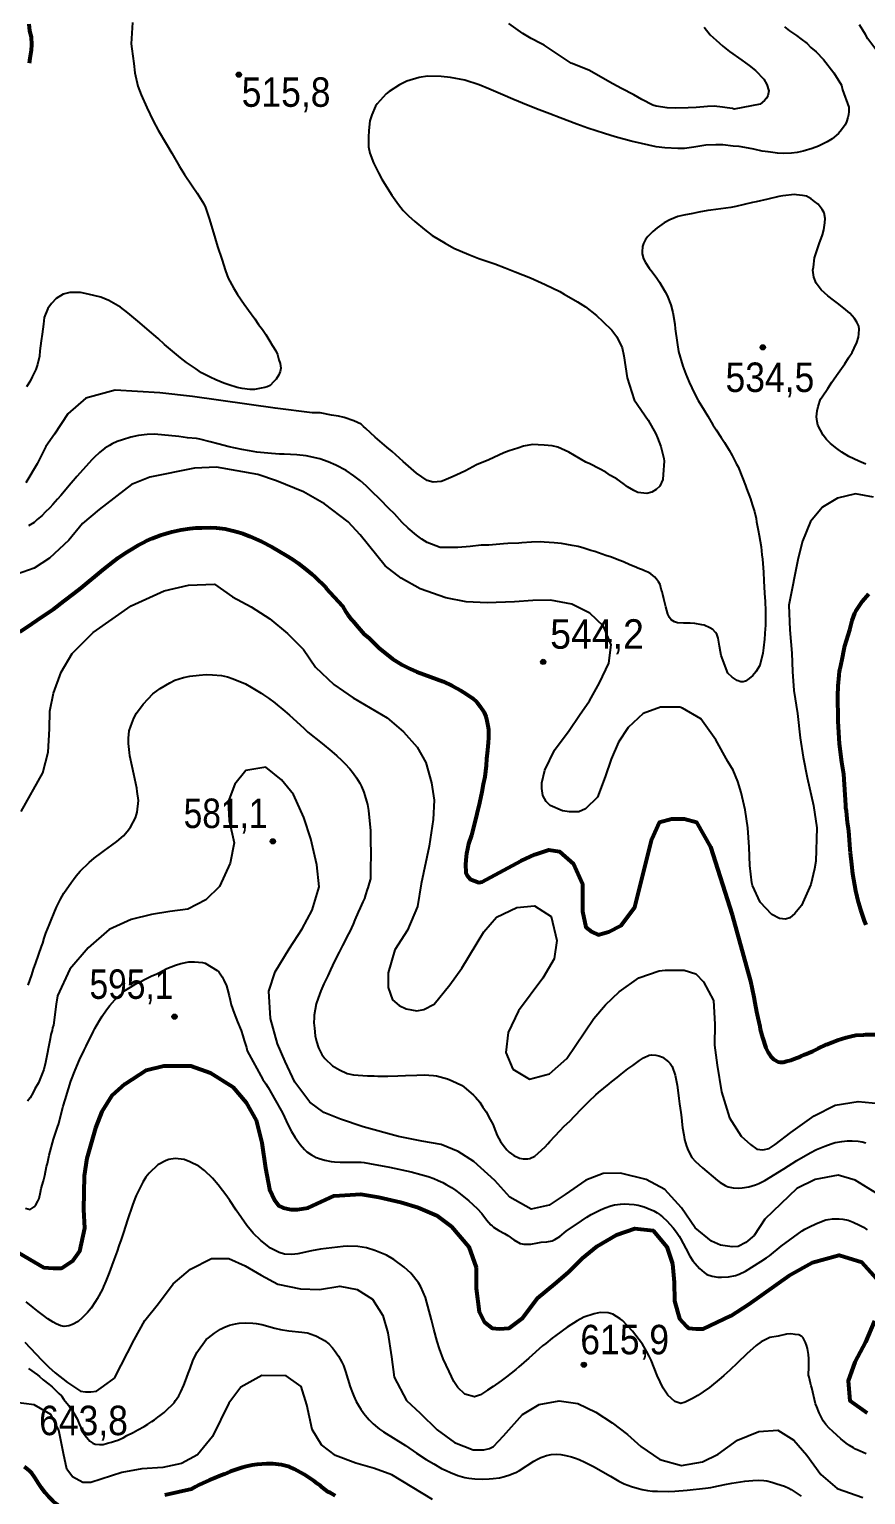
# Model space of a CAD drawing. Header units: metres. Extents: x 547833 to 556102, y 1844799 to 1850994.
# Drawn here: x 551355 to 551837, y 1846179 to 1847024 of the extents above; entities that cross this region are included whole.
import ezdxf

# ---------------------------------------------------------------- set-up
doc = ezdxf.new("R2010")
doc.units = ezdxf.units.M
doc.header["$LTSCALE"] = 6.8
for name, color, linetype, lineweight in [('1', 7, 'Continuous', 25), ('2', 7, 'Continuous', 53), ('5', 7, 'Continuous', 13)]:
    doc.layers.add(name, color=color, linetype=linetype, lineweight=lineweight)

msp = doc.modelspace()

# ---------------------------------------------------------------- hatches: boundary and pattern name
at = {"layer": '5'}
for points in [[(551476.96, 1846998.1, 1), (551473.96, 1846998.1, 1)], [(551779.13, 1846840.82, 1), (551776.13, 1846840.82, 1)], [(551652.47, 1846659.42, 1), (551649.47, 1846659.42, 1)], [(551496.61, 1846555.88, 1), (551493.61, 1846555.88, 1)], [(551439.91, 1846454.77, 1), (551436.91, 1846454.77, 1)], [(551675.97, 1846253.98, 1), (551672.97, 1846253.98, 1)]]:
    msp.add_hatch(color=256, dxfattribs=at).paths.add_polyline_path(points)

# ---------------------------------------------------------------- linework, layer by layer
at = {"layer": '1'}
for points in [[(551414.08, 1847028.09), (551413.46, 1847015.88), (551413.7, 1847012.94), (551414.93, 1847004.57), (551415.45, 1846999.18), (551417.27, 1846991.55), (551419.08, 1846986.5), (551422.39, 1846979.23), (551426.15, 1846971.43), (551428.95, 1846966.11), (551433.69, 1846958.04), (551436.76, 1846952.84), (551441.27, 1846945.13), (551444.17, 1846940.59), (551448.55, 1846934.01), (551451.44, 1846929.65), (551455.37, 1846923.6), (551456.2, 1846921.39), (551458.35, 1846915.04), (551459.7, 1846910.7), (551461.84, 1846903.68), (551463.23, 1846898.96), (551465.58, 1846891.77), (551467.88, 1846884.96), (551469.31, 1846880.72), (551472.43, 1846875.15), (551474.79, 1846871.21), (551478.56, 1846865.8), (551481.06, 1846862.26), (551484.68, 1846857.32), (551486.87, 1846854.03), (551489.12, 1846851.04), (551491.06, 1846848.29), (551493.31, 1846844.44), (551494.64, 1846842.01), (551496.72, 1846838.8), (551497.74, 1846836.62), (551498.56, 1846833.56), (551499.28, 1846831.44), (551499.66, 1846828.9), (551499.23, 1846826.85), (551498.47, 1846825.04), (551496.95, 1846822.48), (551495.4, 1846820.96), (551493.54, 1846818.84), (551491.9, 1846818.08), (551490.41, 1846817.72), (551488.27, 1846817.19), (551484.52, 1846816.58), (551481.86, 1846816.47), (551477.3, 1846817), (551474.45, 1846817.73), (551469.7, 1846819.1), (551466.8, 1846820.21), (551462.18, 1846822.17), (551458.97, 1846823.53)], [(551790.2, 1847025.75), (551793.1, 1847023.45), (551797.05, 1847020.66), (551799.5, 1847018.71), (551803.23, 1847016.1), (551805.33, 1847013.71), (551808.44, 1847011.23), (551812.58, 1847006.85), (551818.5, 1846999.22), (551822.95, 1846992.04), (551823.67, 1846989.41), (551827.15, 1846979.41), (551827.21, 1846977.98), (551827.15, 1846976.83), (551826.99, 1846974.9), (551826.68, 1846973.43), (551825.91, 1846970.95), (551825.05, 1846969.23), (551823, 1846966.22), (551821.22, 1846964.2), (551817.66, 1846961.03), (551814.71, 1846959.26), (551809.64, 1846956.77), (551806.16, 1846955.42), (551800.87, 1846953.96), (551797.52, 1846953.2), (551794.23, 1846952.73), (551789.46, 1846952.57), (551786.09, 1846952.86), (551780.65, 1846953.58), (551777.25, 1846954.06), (551772.36, 1846955.03), (551769.32, 1846955.74), (551764.05, 1846956.67), (551760.48, 1846956.94), (551754.48, 1846957.59), (551750.55, 1846957.63), (551744.85, 1846957.36), (551741.37, 1846956.87), (551737.91, 1846956.19), (551732.54, 1846955.49), (551728.53, 1846955.42), (551721.12, 1846955.82), (551716.09, 1846956.4), (551707.73, 1846958.41), (551701.75, 1846959.74), (551692.58, 1846962.24), (551686.24, 1846964.2), (551676.81, 1846967.24), (551670.34, 1846969.47), (551660.75, 1846973.16), (551654.74, 1846975.54), (551648.65, 1846977.82), (551642.35, 1846980.26), (551633.43, 1846983.93), (551627.69, 1846986.43), (551619.54, 1846990), (551614.04, 1846992.15), (551605.79, 1846994.95), (551597.5, 1846996.4), (551592.07, 1846997.12), (551584.22, 1846997.19), (551579.42, 1846996.55), (551572.39, 1846994.41), (551568.05, 1846992.2)], [(551780.6, 1846985.94), (551779.76, 1846984.6), (551778.67, 1846983.24), (551776.07, 1846981.08), (551761.13, 1846978.23), (551760.14, 1846978.5), (551757.12, 1846979.02), (551754.41, 1846979.29), (551749.56, 1846979.89), (551745.66, 1846979.73), (551739.22, 1846979.19), (551734.56, 1846978.95), (551727.14, 1846978.68), (551722.41, 1846979.01), (551716.2, 1846979.83), (551714.21, 1846980.56), (551707.91, 1846983.86), (551703.31, 1846986.5), (551696.1, 1846990.17), (551691.21, 1846992.87), (551684.07, 1846996.84), (551677.64, 1847000.41), (551673.42, 1847002.23), (551667.12, 1847004.67), (551651.59, 1847015.15), (551649.57, 1847016.07), (551643.99, 1847018.97), (551639.26, 1847021.88), (551631.15, 1847027.65)], [(551743.76, 1847025.52), (551747.36, 1847021.09), (551750.68, 1847018), (551754.55, 1847014.47), (551758.37, 1847011.43), (551765.62, 1847006.55), (551769.81, 1847003.43), (551773.49, 1847000.5), (551778.26, 1846995.59), (551779.98, 1846992.44), (551781.14, 1846988.85), (551780.6, 1846985.94)], [(551848.15, 1847006.37), (551845.88, 1847008.84), (551844.03, 1847010.99), (551841.11, 1847014.87), (551838.19, 1847018.75), (551836.8, 1847021.2), (551835.27, 1847023.75), (551833.3, 1847026.88)], [(551568.05, 1846992.2), (551562.17, 1846988.47), (551560.51, 1846987.04), (551555.24, 1846981.28), (551554.26, 1846979.83), (551552.13, 1846975), (551551.08, 1846971.54), (551550.38, 1846965.91), (551550.25, 1846962.07), (551550.3, 1846956.53), (551551, 1846952.89), (551553.07, 1846947.29), (551556.02, 1846941.5), (551557.96, 1846937.9), (551561.37, 1846932.26), (551563.79, 1846928.62), (551567.45, 1846923.3), (551570.14, 1846919.78), (551573.28, 1846916.6), (551576.98, 1846913.48), (551582.48, 1846908.75), (551586.88, 1846905.42), (551594.38, 1846900.82), (551599.38, 1846898.04), (551608.01, 1846894.43), (551613.91, 1846892.14), (551623.06, 1846888.97), (551628.96, 1846886.68), (551634.76, 1846884.46), (551643.58, 1846880.88), (551652.12, 1846877.16), (551660.53, 1846873.05), (551663.09, 1846871.52), (551670.76, 1846867.13), (551675.4, 1846864.12), (551681.79, 1846859.2), (551685.43, 1846855.79), (551690.6, 1846850.64), (551693.5, 1846846.96), (551696.43, 1846840.5), (551697.53, 1846835.84), (551698.43, 1846829.64), (551699.34, 1846823.24), (551703.43, 1846810.54), (551711.55, 1846798.76), (551715.87, 1846790.96), (551716.94, 1846788.65), (551718.73, 1846783.6), (551720.52, 1846776.72), (551720.7, 1846775.12), (551720.23, 1846767.49), (551719.98, 1846764.62), (551718.17, 1846760.79), (551716.12, 1846758.88), (551713.58, 1846757.32), (551710.8, 1846756.49), (551705.56, 1846757.02), (551703.2, 1846758.17), (551699.51, 1846760.38), (551697.07, 1846762.33), (551693.56, 1846764.76), (551689.87, 1846766.97), (551687.02, 1846768.88), (551683.38, 1846770.69), (551677.78, 1846773.7), (551675.64, 1846774.67), (551665.69, 1846780.42), (551659.51, 1846783.16), (551656.18, 1846783.99), (551651.47, 1846784.47), (551648.01, 1846784.68), (551644.77, 1846784.72), (551639.62, 1846783.73), (551636.29, 1846782.75), (551631.41, 1846781.18), (551628.31, 1846780.02), (551619.66, 1846776.01), (551612.52, 1846772.97), (551606.22, 1846769.63), (551600.85, 1846767), (551597.75, 1846765.84), (551593.71, 1846763.96), (551592.16, 1846763.38), (551587.54, 1846763.06), (551583.99, 1846764.08), (551577.85, 1846768.24), (551570.2, 1846775.06), (551563.89, 1846780.81), (551560.77, 1846783.29), (551554.06, 1846789), (551548.63, 1846794.05), (551547.3, 1846795.12), (551545.92, 1846796.58), (551541.87, 1846798.35), (551536.19, 1846800.33), (551532.85, 1846801.17), (551528.95, 1846801.73), (551522.33, 1846803.01), (551517.67, 1846803.09), (551496.4, 1846805.66), (551448.67, 1846812.56)], [(551786.89, 1846927.78), (551780.61, 1846926.32), (551773.84, 1846924.81), (551771.67, 1846924.32), (551762.12, 1846922.12), (551759.1, 1846921.41), (551747.63, 1846919.86), (551745.91, 1846919.66), (551740.69, 1846918.7), (551737.29, 1846918.07), (551732.07, 1846917.1), (551728.7, 1846916.22), (551723.94, 1846914.45), (551720.79, 1846912.73), (551716.66, 1846909.78), (551714.3, 1846907.65), (551711.4, 1846904.84), (551709.99, 1846903.07), (551708.77, 1846900.7), (551708.23, 1846898.9), (551708.07, 1846895.91), (551708.07, 1846894.8), (551708.9, 1846891.91), (551710.02, 1846889.69), (551712.12, 1846886.45), (551713.84, 1846884.42), (551716.48, 1846880.75), (551718.12, 1846878.33), (551721.34, 1846872.87), (551722.46, 1846870.64), (551724.68, 1846865.32), (551725.67, 1846860.97), (551726.93, 1846854.17), (551727.1, 1846851.58), (551728.26, 1846843.53), (551729.09, 1846838.42), (551731.53, 1846830.02), (551733.31, 1846825.26), (551735.06, 1846820.75), (551738.15, 1846814.28), (551740.36, 1846810.07), (551743.72, 1846804.5), (551745.85, 1846801.03), (551748.88, 1846796.16), (551750.71, 1846793.15), (551753.68, 1846788.77), (551755.49, 1846786), (551758.22, 1846781.6), (551759.94, 1846778.45), (551762.48, 1846773.53), (551763.41, 1846771.9), (551765.98, 1846765.62), (551767.73, 1846761.11), (551768.17, 1846759.43), (551770.47, 1846753.36), (551771.56, 1846750.27), (551772.77, 1846746.19), (551773.73, 1846742.08), (551773.95, 1846740.12), (551774.99, 1846735.28), (551775.46, 1846732.24), (551776.7, 1846725.68), (551777.09, 1846721.14), (551777.37, 1846718.69), (551778.09, 1846711.21)], [(551836.99, 1846773.42), (551832.96, 1846775.08), (551830.07, 1846776.48), (551827.32, 1846777.78), (551823.18, 1846780.41), (551820.35, 1846782.45), (551816.67, 1846785.38), (551814.3, 1846787.71), (551812.52, 1846790.24), (551809.27, 1846795.94), (551808.92, 1846798.01), (551808.61, 1846800.7), (551808.96, 1846804.21), (551809.55, 1846806.63), (551810.93, 1846810.88), (551811.88, 1846812.35), (551815.05, 1846817.17), (551817.49, 1846820.8), (551821.12, 1846825.92), (551824.97, 1846831.32), (551827.06, 1846834.78), (551829.07, 1846837.85), (551830.39, 1846840.36), (551831.88, 1846843.63), (551832.77, 1846846.7), (551832.93, 1846848.58), (551833.12, 1846851.33), (551832.92, 1846853.04), (551831.91, 1846855.41), (551830.57, 1846857.36), (551827.74, 1846860.51), (551825.53, 1846862.49), (551821.44, 1846865.75), (551818.34, 1846868), (551815.2, 1846870.5), (551811.33, 1846874.02), (551808.41, 1846877.91), (551807.05, 1846881.22), (551806.46, 1846885.25), (551806.76, 1846887.02), (551807.51, 1846892.43), (551808.97, 1846897.06), (551810.19, 1846900.54), (551812.08, 1846905.72), (551812.75, 1846908.52), (551813.4, 1846912.68), (551813.61, 1846915.19), (551813, 1846918.34), (551811.91, 1846920.33), (551809.45, 1846923.39), (551807.41, 1846925.02), (551805.5, 1846926.54), (551802.86, 1846927.98), (551800.57, 1846928.46), (551797.06, 1846928.81), (551795.81, 1846928.91), (551789.2, 1846928.16), (551786.89, 1846927.78)], [(551458.97, 1846823.53), (551453.89, 1846826.2), (551450.55, 1846828.69), (551445.29, 1846832.01), (551441.83, 1846834.78), (551438.34, 1846837.73), (551432.64, 1846842.43), (551428.9, 1846845.93), (551422.55, 1846851.33), (551418.31, 1846855.05), (551411.45, 1846860.68), (551407.17, 1846863.93), (551400.42, 1846867.75), (551395.8, 1846869.71), (551388.52, 1846871.56), (551384.22, 1846872.41), (551378.01, 1846872.38), (551374.27, 1846871.57), (551370.08, 1846868.9), (551367.53, 1846866.12), (551365.37, 1846863.2), (551363.29, 1846858), (551362.86, 1846854.22), (551361.99, 1846848.38), (551361.47, 1846844.5), (551360.77, 1846838.88), (551360.46, 1846835.69), (551359.47, 1846830.99), (551358.47, 1846828), (551356.27, 1846823.74), (551355.12, 1846821.22), (551352.99, 1846818.11)], [(551448.67, 1846812.56), (551429.99, 1846814.6), (551404.1, 1846816.08), (551387.34, 1846811.45), (551376.93, 1846802.48), (551369.14, 1846790.65), (551364.16, 1846783.54), (551359.19, 1846773.69), (551352.56, 1846762.75)], [(551678.5, 1846723.73), (551674.39, 1846725), (551671.07, 1846725.86), (551667.64, 1846726.59), (551661.57, 1846727.63), (551657.3, 1846728.14), (551651.56, 1846728.48), (551649.43, 1846728.61), (551644.24, 1846728.52), (551638.72, 1846728.02), (551636.87, 1846727.93), (551630.58, 1846727.59), (551628, 1846727.42), (551619.65, 1846726.72), (551615.19, 1846726.71), (551608.96, 1846725.88), (551601.83, 1846725.33), (551591.55, 1846725.28), (551584.15, 1846728.28), (551580.96, 1846730.15), (551577.85, 1846732.4), (551573.06, 1846736.44), (551569.7, 1846739.78), (551565.18, 1846744.72), (551561.96, 1846747.95), (551557.05, 1846752.97), (551552.03, 1846757.86), (551548.95, 1846760.98), (551545.65, 1846763.83), (551541.73, 1846766.73), (551537.43, 1846769.72), (551531.49, 1846772.89), (551527.05, 1846774.86), (551522.15, 1846776.54), (551514.39, 1846778.26), (551509.01, 1846778.77), (551501.52, 1846779.16), (551498.91, 1846779.23), (551494.29, 1846779.58), (551485.77, 1846780.35), (551481.71, 1846781.13), (551477.17, 1846781.85), (551469.93, 1846783.39), (551463.4, 1846785.25), (551458.93, 1846786.35), (551452.94, 1846787.78), (551451.04, 1846788.19), (551445.9, 1846788.72), (551440.86, 1846789.39), (551426.88, 1846790.83), (551422.56, 1846790.46), (551417.65, 1846789.9), (551413.23, 1846789), (551408.3, 1846787.54), (551405.28, 1846786.43), (551402.41, 1846785.13), (551400.89, 1846784.29), (551398.28, 1846782.59), (551395.1, 1846780.08), (551391.98, 1846777.25), (551390.85, 1846776.14), (551382.13, 1846766.24), (551381.37, 1846765.29), (551379.93, 1846763.76), (551377.62, 1846761.15)], [(551675.35, 1846574.67), (551671.56, 1846572.89), (551666.18, 1846572.89), (551662.19, 1846573.49), (551655.01, 1846576.64), (551652.62, 1846578.82), (551650.83, 1846582.37), (551650.23, 1846586.31), (551650.23, 1846589.67), (551652.02, 1846596.97), (551657.45, 1846608.48), (551666.04, 1846619.85), (551671.92, 1846628.7), (551677.74, 1846636.9), (551683.45, 1846647.29), (551688.79, 1846658.67), (551690.19, 1846669.23), (551685.72, 1846680.02), (551677.97, 1846687.59), (551667.53, 1846692.64), (551655.18, 1846695.01), (551645.06, 1846694.9), (551634.37, 1846694.08), (551618.71, 1846693.47), (551606.57, 1846694.04), (551594.87, 1846696.36), (551580.12, 1846701.57), (551569.05, 1846707.59), (551559.79, 1846714.73), (551545.41, 1846732.71), (551538.47, 1846740.11), (551524.81, 1846750.52), (551512.85, 1846757.47), (551497.19, 1846763.88), (551486.52, 1846767.48), (551462.53, 1846771.65), (551449.99, 1846771.13), (551424.08, 1846765.86), (551413.51, 1846761.67), (551394.87, 1846747.35), (551385.39, 1846739.26), (551377.4, 1846729.52), (551366.36, 1846719.17), (551357.4, 1846713.48), (551344.4, 1846708.89)], [(551377.62, 1846761.15), (551375.88, 1846758.97), (551372.82, 1846755.4), (551370.84, 1846753.19), (551368.21, 1846750.16), (551366.44, 1846748.23), (551363.75, 1846745.69), (551362.1, 1846743.89), (551359.27, 1846741.47), (551357.48, 1846739.77), (551354.11, 1846737.78)], [(551841.51, 1846754.32), (551831.01, 1846756.38), (551820.78, 1846753.79), (551812.01, 1846748.64), (551805.16, 1846740.33), (551800.59, 1846729.03), (551798.08, 1846719.13), (551792.69, 1846692.15), (551793.27, 1846677.92), (551794.41, 1846664.41), (551794.83, 1846653.81), (551795.54, 1846642.97), (551797.56, 1846629.69), (551799.16, 1846615.58), (551800.96, 1846604.35), (551803.18, 1846592.78), (551806.83, 1846576.57), (551808.69, 1846563.66), (551808.13, 1846544.5), (551807.34, 1846539.99), (551805.37, 1846531.06), (551799.98, 1846518.8), (551796.04, 1846514.27), (551793.13, 1846511.81), (551790.64, 1846510.99), (551787.32, 1846511.4), (551782.75, 1846513.66), (551776.14, 1846520.73), (551771.67, 1846530.36), (551771.35, 1846532.01), (551770.22, 1846542.02), (551769.79, 1846552.62), (551769.06, 1846563.71), (551767.49, 1846574.06), (551765.19, 1846584.06), (551763.29, 1846590.47), (551760.49, 1846596.91), (551757.45, 1846601.89), (551750.44, 1846614.48), (551741.92, 1846626.63), (551731.35, 1846632.71), (551729.73, 1846633.3), (551718.69, 1846633.22), (551708.58, 1846629.61), (551700.02, 1846621.49), (551694.33, 1846613.18), (551690.25, 1846603.37), (551686.74, 1846593.09), (551682.34, 1846581.42), (551675.35, 1846574.67)], [(551778.09, 1846711.21), (551778.3, 1846706.16), (551778.61, 1846699), (551778.89, 1846694.32), (551779.15, 1846688.77), (551779.1, 1846684.8), (551779.14, 1846680.1), (551779.06, 1846678.6), (551778.64, 1846672.48), (551778.08, 1846667.58), (551777.57, 1846664.42), (551775.86, 1846657.32), (551773.58, 1846653.67), (551771.92, 1846651.5), (551769.81, 1846649.77), (551767.71, 1846648.21), (551766.22, 1846647.95), (551764.99, 1846647.95), (551762.8, 1846648.64), (551759.9, 1846650.55), (551757.36, 1846652.98), (551753.55, 1846663.06), (551753.3, 1846665.27), (551752.56, 1846668.53), (551752.31, 1846670.73), (551751.93, 1846673.04), (551751.54, 1846674.24), (551751.16, 1846675.44), (551750.31, 1846676.33), (551748.76, 1846678.02), (551747.15, 1846679.07), (551743.88, 1846680.56), (551742.5, 1846680.78), (551738.44, 1846681.56), (551735.69, 1846681.74), (551731.86, 1846681.68), (551728.48, 1846681.92), (551726.69, 1846682.46), (551724.81, 1846683.73), (551723.8, 1846684.98), (551722.84, 1846686.85), (551722.35, 1846689.03), (551721.61, 1846691.18), (551720.59, 1846695.77), (551719.93, 1846698.3), (551719.63, 1846699.88), (551719.08, 1846701.43), (551718.42, 1846703.96), (551717.5, 1846705.59), (551716.32, 1846707.19), (551715.07, 1846708.41), (551714.22, 1846709.31), (551713, 1846710.28), (551711.28, 1846711.2), (551709.46, 1846711.99), (551708.15, 1846712.58), (551706.6, 1846713.15), (551703.36, 1846714.4), (551701.02, 1846715.37), (551697.23, 1846717.05), (551694.51, 1846718.1), (551690.34, 1846719.86), (551687.02, 1846720.73), (551680.68, 1846723.11), (551678.5, 1846723.73)], [(551350, 1846573.14), (551362.41, 1846595.46), (551365.49, 1846607.24), (551366.28, 1846620.84), (551366.58, 1846630.88), (551368.63, 1846641.38), (551372.97, 1846653.56), (551379.42, 1846664.29), (551391.56, 1846676.32), (551413.34, 1846691.65), (551432.48, 1846700.45), (551446.42, 1846703.59), (551461.41, 1846704.25), (551471.86, 1846696.86), (551482.51, 1846691.18), (551493.3, 1846684.22), (551503.61, 1846675.77), (551512.84, 1846666.56), (551519.6, 1846656.28), (551530.34, 1846646.32), (551541.33, 1846638.74), (551560.97, 1846627.06), (551570.46, 1846619.04), (551578.35, 1846610.19), (551583.38, 1846601.28), (551586.66, 1846589.57), (551588.05, 1846579.59), (551587.62, 1846568.5), (551585.2, 1846553.16), (551580.66, 1846531.34), (551578.49, 1846518.36), (551572.65, 1846504.58), (551565.49, 1846493.24), (551561.53, 1846480.12)], [(551354.08, 1846472.94), (551356.17, 1846478.91), (551357.1, 1846482.08), (551358.46, 1846485.8), (551361.65, 1846495.16), (551362.41, 1846497.23), (551363.27, 1846500.1), (551364.24, 1846502.88), (551366.07, 1846507.64), (551367.24, 1846510.44), (551368.95, 1846514.59), (551370.35, 1846517.92), (551372.68, 1846522.63), (551374.59, 1846525.91), (551378.89, 1846532.44), (551380.11, 1846533.96), (551381.67, 1846535.92), (551383.92, 1846538.75), (551389.1, 1846543.69), (551391.98, 1846546.19), (551396.55, 1846549.48), (551398, 1846550.63), (551402.21, 1846553.68), (551405.14, 1846555.79), (551409.01, 1846559.1), (551411.12, 1846561.52), (551413, 1846564.1), (551415.85, 1846569.47), (551416.44, 1846571.32), (551416.78, 1846572.65), (551417.59, 1846579.46), (551416.91, 1846584.63), (551416.6, 1846586.48), (551414.97, 1846594.7), (551413.99, 1846599.04), (551412.69, 1846605.23), (551412.38, 1846607.07), (551411.79, 1846612.35), (551411.93, 1846615.43), (551412.25, 1846619.62), (551413.22, 1846622.4), (551414.88, 1846626.94), (551416.52, 1846629.9), (551420.29, 1846635.07), (551423.11, 1846638.16), (551425.86, 1846640.95), (551430.15, 1846644.11), (551435.61, 1846647.4), (551438.61, 1846648.92), (551443.49, 1846650.37), (551447.15, 1846651.18), (551452.62, 1846651.8), (551456.64, 1846652.16), (551460.22, 1846651.97), (551465.52, 1846651.48), (551468.87, 1846650.77), (551472.17, 1846649.56), (551479.32, 1846646.71), (551482.49, 1846644.9), (551488.34, 1846641.3), (551489.73, 1846640.37), (551492.52, 1846638.51), (551496.19, 1846635.76), (551497.82, 1846634.46), (551499.67, 1846632.99), (551502.09, 1846630.89), (551504.72, 1846628.62), (551513, 1846621.11), (551515.34, 1846618.93), (551523.5, 1846612.41), (551529.16, 1846607.73), (551532.05, 1846605.23), (551534.67, 1846602.77), (551536.58, 1846600.83), (551539.41, 1846597.67), (551541.51, 1846595.05), (551543.32, 1846592.52), (551545.16, 1846589.47), (551546.17, 1846587.47), (551547.49, 1846584.33), (551548.21, 1846582.31), (551549.16, 1846579.12), (551549.67, 1846577.05), (551550.09, 1846574.91), (551550.27, 1846573.69), (551551.43, 1846561.95), (551551.46, 1846553.7)], [(551843.46, 1846352.8), (551830.9, 1846360.52), (551821.05, 1846363.34), (551807.87, 1846360.83), (551797.15, 1846355.68), (551778.71, 1846337.96), (551772.71, 1846328.61), (551767.83, 1846324.53), (551763.33, 1846322.3), (551759.95, 1846321.93), (551753.2, 1846323.04), (551747.95, 1846325.27), (551738.63, 1846332.91), (551730.83, 1846344.6), (551721.13, 1846355.06), (551710.44, 1846360.83), (551695.55, 1846364.48), (551685.54, 1846364.24), (551675.54, 1846360.56), (551663.66, 1846352.23), (551654.33, 1846345.96), (551644.05, 1846343.66), (551631.83, 1846350.65), (551623, 1846360.19), (551611.07, 1846371.29), (551601.91, 1846376.99), (551592.06, 1846380.95), (551581.05, 1846382.88), (551567.52, 1846385.66), (551547.08, 1846391.22), (551534.13, 1846395.6), (551524.54, 1846399.59), (551516.38, 1846405.4), (551507.83, 1846417), (551502.28, 1846428.95), (551497.83, 1846439.11), (551493.64, 1846453.63), (551492.85, 1846469.54), (551496.42, 1846480.62), (551504.45, 1846493.85), (551511.9, 1846505.49), (551517.67, 1846516.18), (551521.74, 1846529.6), (551520.54, 1846542.42), (551516.94, 1846557.38), (551513.01, 1846569.64), (551506.93, 1846582.92), (551500, 1846591.41), (551491.03, 1846598.77), (551479.58, 1846596.71), (551473.1, 1846588.86)], [(551473.1, 1846588.86), (551469.3, 1846578.65), (551469.89, 1846567.92), (551472.87, 1846555.05), (551470.53, 1846543.23), (551464.28, 1846529.94), (551456.52, 1846522.2), (551446.08, 1846516.83), (551435.69, 1846515.52), (551425.1, 1846513.69), (551413.48, 1846510.85), (551400.67, 1846505.08), (551388.54, 1846494.43), (551378.11, 1846482.19), (551370.96, 1846466.75), (551370.21, 1846461.92), (551368.52, 1846449.84), (551368.08, 1846448.37), (551367.86, 1846446.73), (551367.11, 1846444.41), (551366.59, 1846441.93), (551364.08, 1846428.28), (551363.12, 1846424.33), (551359.93, 1846416.68), (551357.9, 1846413.21), (551356.93, 1846411.07), (551355.24, 1846408.05), (551353.65, 1846406.05)], [(551551.46, 1846553.7), (551551.53, 1846551.66), (551551.32, 1846536.94), (551551.45, 1846535.77), (551551.33, 1846534.27), (551550.72, 1846531.73), (551549.84, 1846529.06), (551549.56, 1846528.04), (551548.42, 1846525.04), (551547.86, 1846523), (551546.99, 1846521.02), (551545.41, 1846517.48), (551544.31, 1846514.98), (551542.43, 1846510.61), (551541.33, 1846508.11), (551539.43, 1846503.94), (551537.96, 1846501.2), (551535.95, 1846497.11), (551535.3, 1846495.85), (551533.27, 1846491.96), (551530.7, 1846486.72), (551528.3, 1846481.7), (551526.7, 1846478.35), (551524.56, 1846473.66), (551522.74, 1846469.6), (551521.15, 1846465.36), (551520.13, 1846462.08), (551518.98, 1846455.71), (551518.85, 1846454.22), (551518.79, 1846451.24), (551519.04, 1846448.2), (551519.54, 1846443.71), (551520.2, 1846440.52), (551521.43, 1846436.7), (551523.35, 1846432.86), (551525.09, 1846430.58), (551529.53, 1846426.34), (551533.55, 1846424.02), (551538.03, 1846422.06), (551541.68, 1846421.29), (551549.67, 1846420.61), (551553.53, 1846420.55), (551555.62, 1846420.49), (551561.46, 1846420.46), (551567.17, 1846420.71), (551571.51, 1846420.81), (551578.11, 1846421.06), (551582.26, 1846421.14), (551587.64, 1846420.76), (551589.44, 1846420.57), (551595.76, 1846418.91), (551598.57, 1846417.74), (551603.81, 1846415.17), (551605.2, 1846414.24), (551610.88, 1846409.54), (551612.01, 1846408.28), (551614.4, 1846405.49), (551616.21, 1846402.63), (551618.1, 1846399.87), (551620.48, 1846395.49), (551621.99, 1846392.69), (551623.43, 1846388.7), (551624.5, 1846386.25), (551626.28, 1846382.69), (551627.81, 1846380.59), (551630.1, 1846377.88), (551631.42, 1846376.65), (551634.12, 1846374.68), (551637.36, 1846373.17), (551639.38, 1846372.8), (551642.16, 1846372.72), (551643.31, 1846373.05), (551646.13, 1846374.36), (551648.12, 1846375.97), (551652.04, 1846379.78), (551653.64, 1846381.34), (551654.77, 1846382.76), (551657.78, 1846385.87), (551660.77, 1846389.18), (551662.89, 1846391.39), (551666.47, 1846394.77), (551668.76, 1846397.21), (551673.36, 1846402.08), (551676.22, 1846404.78), (551677.56, 1846406.02), (551681.31, 1846409.61), (551682.93, 1846410.98), (551688.98, 1846416.12), (551690.35, 1846417.16), (551693.62, 1846419.71), (551695.98, 1846421.56), (551699.88, 1846424.67), (551702.64, 1846426.57), (551706.45, 1846429.57), (551708.75, 1846431.12), (551712.05, 1846432.58), (551713.5, 1846432.85), (551716, 1846432.63), (551717.73, 1846432.14), (551719.69, 1846431.47), (551723.26, 1846428.81)], [(551561.53, 1846480.12), (551561.53, 1846471.58), (551564.16, 1846464.53), (551567.91, 1846461.18), (551572.03, 1846459.33), (551578.03, 1846458.21), (551582.16, 1846458.96), (551588.14, 1846461.9), (551597.12, 1846473.18), (551604.09, 1846482.81), (551616.79, 1846503.73), (551624.01, 1846512.22), (551635.71, 1846517.83), (551646.01, 1846518.74), (551655.54, 1846512.54), (551658.94, 1846498.64), (551657.28, 1846488.06), (551650.86, 1846477.07), (551636.65, 1846458.05), (551630.77, 1846445.69), (551629.49, 1846434.11), (551633.56, 1846424.57), (551643.06, 1846418.63), (551654.66, 1846421.76), (551664.7, 1846430.57), (551680.13, 1846453.75), (551686.9, 1846461.66), (551694.76, 1846469.18), (551706.06, 1846477.22), (551717.94, 1846481.23), (551721.31, 1846481.6), (551728.44, 1846481.6), (551732.19, 1846481.6), (551738.95, 1846479.38), (551743.45, 1846474.92), (551749.25, 1846464.06), (551749.88, 1846450.49), (551749.82, 1846438.4), (551751.27, 1846426.74), (551753.79, 1846411.43), (551758.47, 1846396.5), (551765.2, 1846385.8), (551770.46, 1846380.97), (551774.21, 1846378.37), (551777.58, 1846378), (551781.33, 1846378.75), (551784.71, 1846380.97), (551793.87, 1846387.92), (551807.19, 1846397.61), (551819.35, 1846403.8), (551832.63, 1846405.82), (551844.72, 1846404.59)], [(551387.44, 1846437.84), (551391.72, 1846446.34), (551392.52, 1846448.01), (551395.18, 1846452.47), (551396.76, 1846455.12), (551399.23, 1846458.66), (551401.02, 1846461.14), (551403.9, 1846464.53), (551408.39, 1846468.6), (551410.21, 1846470), (551413.07, 1846471.81), (551416.13, 1846473.64), (551417.82, 1846474.42), (551422.57, 1846477.04), (551424.83, 1846478.09), (551428.12, 1846479.55), (551429.25, 1846480.07), (551434.02, 1846482.49), (551436.47, 1846483.56), (551439.03, 1846484.54), (551442.09, 1846485.48), (551446.65, 1846486.3), (551449.91, 1846486.37), (551454.6, 1846486.01), (551456.12, 1846485.69), (551463.03, 1846481.43), (551463.92, 1846480.54), (551465.93, 1846477.7), (551466.84, 1846475.73), (551468.39, 1846472.54), (551469.03, 1846470.43), (551469.93, 1846466.87), (551470.41, 1846464.36), (551471.11, 1846461.67), (551472.86, 1846456.72), (551474.69, 1846451.88), (551476.74, 1846446.87), (551477.79, 1846443.72), (551478.6, 1846440.95), (551479.26, 1846438.65), (551479.85, 1846436.93), (551480.35, 1846435.11), (551489.25, 1846418.54), (551491.03, 1846416), (551492.3, 1846413.92), (551496.63, 1846406.32), (551499.93, 1846400.71), (551500.68, 1846399.24), (551503.89, 1846392.27), (551505.78, 1846388.63), (551508.03, 1846385), (551510.9, 1846381.04), (551513.4, 1846378.15), (551514.09, 1846377.47), (551514.78, 1846376.84), (551517.28, 1846374.99), (551520, 1846373.6), (551520.84, 1846373.27), (551521.71, 1846372.95), (551525.15, 1846371.98), (551528.74, 1846371.3), (551530.65, 1846371.04), (551533.96, 1846370.81), (551545.99, 1846370.77), (551547.79, 1846370.62)], [(551352.54, 1846344.25), (551355.19, 1846343.56), (551357.49, 1846345.1), (551358.44, 1846346.3), (551359.59, 1846348.41), (551360.3, 1846349.97), (551361.18, 1846353.54), (551361.52, 1846355.75), (551362.9, 1846360.16), (551363.55, 1846363.2), (551364.64, 1846368.37), (551365.05, 1846370), (551366.17, 1846374.98), (551368.69, 1846384.17), (551370.89, 1846390.95), (551371.62, 1846393.21), (551372.66, 1846397.18), (551374.16, 1846403.09), (551375.42, 1846406.89), (551377.18, 1846413.13), (551378.65, 1846417.65), (551381, 1846423.95), (551383.59, 1846429.88), (551386.32, 1846435.53), (551387.44, 1846437.84)], [(551723.26, 1846428.81), (551724.17, 1846427.72), (551725.35, 1846426.08), (551727.01, 1846421.02), (551728.15, 1846415.31), (551728.59, 1846412.3), (551729.23, 1846407.52), (551729.59, 1846404.4), (551730.33, 1846399.53), (551730.67, 1846396.6), (551731.15, 1846392.31), (551731.33, 1846390.74), (551732.1, 1846386.58), (551732.5, 1846383.95), (551733.63, 1846380.02), (551734.51, 1846377.55), (551736.65, 1846373.54), (551738.78, 1846371.31), (551742.87, 1846367.51), (551751.56, 1846360.27), (551752.95, 1846359.15), (551755.95, 1846357.35), (551756.78, 1846356.99), (551757.61, 1846356.67), (551760.57, 1846356.01), (551763.74, 1846355.93), (551765.68, 1846356.08), (551769.51, 1846356.71), (551773.4, 1846357.79), (551775.41, 1846358.57), (551778.8, 1846360.31), (551789.81, 1846366.95), (551797.28, 1846371.82), (551804.95, 1846376.25), (551808.56, 1846378.14), (551813.3, 1846380.14), (551817.03, 1846381.44), (551819.44, 1846382.12), (551823.19, 1846382.79), (551826.2, 1846383.06), (551829.08, 1846383.12), (551832.55, 1846382.89), (551834.83, 1846382.53), (551837.1, 1846382.06)], [(551591.11, 1846263.18), (551589.77, 1846267.37), (551587.96, 1846274.6), (551586.61, 1846279.9), (551583.05, 1846292.76), (551580.37, 1846298.9), (551579.11, 1846301.24), (551574.64, 1846306.81), (551570.9, 1846310.22), (551564.94, 1846314.75), (551560.69, 1846317.25), (551553.93, 1846319.95), (551549.06, 1846321.38), (551544.14, 1846322.19), (551538.29, 1846322.39), (551535.7, 1846322.23), (551522.48, 1846320.73), (551517.4, 1846319.66), (551509.54, 1846317.9), (551506.11, 1846317.51), (551501.73, 1846317.88), (551498.66, 1846318.77), (551493.78, 1846321.32), (551488.09, 1846325.63), (551483.75, 1846329.97), (551480.15, 1846334.4), (551473.96, 1846343.12), (551470.35, 1846348.66), (551468.58, 1846351.19), (551463.61, 1846357.81), (551460.34, 1846361.53), (551455.63, 1846365.96), (551452.35, 1846368.56), (551447.24, 1846371.08), (551443.99, 1846372.32), (551438.72, 1846372.96), (551435.18, 1846372.44), (551433.52, 1846371.76), (551428.85, 1846369.24), (551423.8, 1846364.58), (551421.85, 1846362.13), (551420.06, 1846359.32), (551417.73, 1846354.72), (551416.35, 1846351.59), (551415.45, 1846349.63), (551414.13, 1846346.01), (551411.24, 1846337.62), (551408.97, 1846330.3), (551407.56, 1846326.3), (551406.24, 1846322.67), (551405.24, 1846319.46), (551403.64, 1846314.94), (551402.32, 1846311.32), (551400.69, 1846307.05), (551398.77, 1846302.12), (551397.37, 1846299.23), (551396.8, 1846297.68), (551393.84, 1846292.02), (551392.9, 1846290.54), (551390.24, 1846286.65), (551388.18, 1846284.06), (551385.05, 1846280.98), (551382.8, 1846278.99), (551379.65, 1846277.27), (551377.5, 1846276.53), (551374.7, 1846276.09), (551372.8, 1846276.49), (551370.07, 1846277.54), (551368.36, 1846278.47), (551365.28, 1846280.47), (551362.83, 1846282.43), (551359.72, 1846284.68), (551356.97, 1846287.09), (551352.88, 1846290.35)], [(551547.79, 1846370.62), (551550.9, 1846370.13), (551562.35, 1846367.99), (551574.8, 1846365.18), (551580.41, 1846363.71), (551584.7, 1846362.49), (551587.86, 1846361.39), (551590.42, 1846360.33), (551593.03, 1846359.09), (551595.07, 1846358.01), (551598.14, 1846356.2), (551600.64, 1846354.52), (551603.17, 1846352.61), (551608.09, 1846348.48), (551612.97, 1846344.06), (551615.56, 1846341.31), (551618.31, 1846337.67), (551620.74, 1846334.78), (551621.48, 1846334.09), (551622.26, 1846333.45), (551625.34, 1846331.52), (551628.67, 1846329.68), (551630.56, 1846328.49), (551634.05, 1846326), (551637.71, 1846324), (551638.77, 1846323.69), (551639.84, 1846323.49), (551643.87, 1846323.64), (551647.81, 1846324.36), (551649.81, 1846324.64), (551653.11, 1846324.94), (551656.12, 1846325.51), (551657.73, 1846326.18), (551660.52, 1846328.02), (551664.31, 1846331.02), (551672.98, 1846337.1), (551676.06, 1846339.1), (551678.66, 1846340.64), (551681.31, 1846342.08), (551683.98, 1846343.39), (551686.63, 1846344.55), (551689.92, 1846345.66), (551692.09, 1846346.15), (551695.5, 1846346.62), (551697.69, 1846346.75), (551700.52, 1846346.69), (551703.46, 1846346.39), (551705.77, 1846345.97), (551707.02, 1846345.67), (551709.24, 1846344.99), (551711.42, 1846344.19), (551714.72, 1846342.71), (551716.77, 1846341.57), (551717.86, 1846340.84), (551719.75, 1846339.36), (551722.46, 1846336.83), (551724.06, 1846335.15), (551726.01, 1846332.89), (551727.94, 1846330.42), (551729.43, 1846328.21), (551730.25, 1846326.82), (551733.21, 1846321.06), (551735.58, 1846316.72), (551737.35, 1846313.98), (551738.53, 1846312.43)], [(551738.53, 1846312.43), (551741.02, 1846309.58), (551743.81, 1846307.12), (551745.41, 1846306.13), (551748.41, 1846305.03), (551751.71, 1846304.57), (551753.74, 1846304.5), (551757.78, 1846304.7), (551761.9, 1846305.45), (551764.06, 1846306.16), (551767.72, 1846307.99), (551776.57, 1846313.47), (551779.83, 1846315.62), (551781.49, 1846316.85), (551788.24, 1846322.46), (551800.26, 1846331.2), (551801.79, 1846332.15), (551804.6, 1846333.64), (551808.12, 1846335.26), (551811.47, 1846336.68), (551814.01, 1846337.54), (551815.39, 1846337.86), (551817.86, 1846338.17), (551821.57, 1846338.15), (551823.86, 1846337.92), (551826.78, 1846337.3), (551829.76, 1846336.25), (551833.36, 1846334.54), (551835.61, 1846333.28), (551837.82, 1846331.86)], [(551403.75, 1846246.2), (551415.21, 1846268.33), (551421.32, 1846279.44), (551429.21, 1846289.35), (551437.58, 1846300.71), (551447.54, 1846309.21), (551459.68, 1846315.29), (551469.72, 1846315.28), (551479.09, 1846311.01), (551488.33, 1846305.7), (551497.93, 1846300.57), (551510.96, 1846297.73), (551521.91, 1846297.44), (551533.76, 1846299.42), (551543.63, 1846297.49), (551552.53, 1846291.77), (551558.55, 1846282.42), (551561.33, 1846272.44), (551563.54, 1846258.59), (551565.12, 1846246.83), (551572.23, 1846233.41), (551580.05, 1846226.04), (551589.78, 1846216.47), (551599.88, 1846209.11), (551610.67, 1846204.97), (551613.29, 1846204.97), (551616.67, 1846204.97), (551620.04, 1846205.72), (551622.29, 1846206.83), (551628.14, 1846213.08), (551639.07, 1846225.36), (551648.59, 1846231.02), (551660.15, 1846233.22), (551671, 1846231.65), (551681.36, 1846226.6), (551690.68, 1846220.55), (551699.59, 1846213.68), (551707.21, 1846206.92), (551718.24, 1846199.28), (551730.82, 1846195.88), (551742.77, 1846198), (551751.8, 1846202.45), (551762.96, 1846210.45), (551775.35, 1846215.41), (551786.3, 1846216.27), (551795.6, 1846210.46), (551803.06, 1846201.78), (551811.17, 1846190.76), (551820.47, 1846182.67), (551835.29, 1846177.49)], [(551837.29, 1846202.69), (551833.72, 1846204.08), (551831.15, 1846205.31), (551829.84, 1846206.03), (551827.67, 1846207.37), (551825.65, 1846208.81), (551822.65, 1846211.27), (551817.99, 1846215.41), (551815.85, 1846217.46), (551813.93, 1846219.61), (551812.49, 1846221.68), (551811.66, 1846223.12), (551810.13, 1846226.27), (551808.69, 1846229.76), (551808.1, 1846231.4), (551805.85, 1846240.77), (551805.6, 1846241.86), (551805.19, 1846243.3), (551804.29, 1846246.92), (551804.04, 1846248.01), (551804.11, 1846252.85), (551804.11, 1846253.96), (551804.21, 1846257.45), (551803.93, 1846259.89), (551803.41, 1846263.43), (551802.83, 1846265.22), (551802.28, 1846266.77), (551801.53, 1846268.35), (551800.97, 1846269.6), (551800.13, 1846270.27), (551798.33, 1846271.26), (551796.31, 1846271.52), (551793.87, 1846271.87), (551791.24, 1846271.69), (551786.42, 1846270.5), (551781.71, 1846269.66), (551776.67, 1846267.23), (551773.8, 1846265.19), (551768.33, 1846260.33), (551763.09, 1846255.15), (551758.61, 1846250.93), (551755.24, 1846247.82), (551753.67, 1846246.4), (551746.85, 1846240.92), (551743.29, 1846238.41), (551740.06, 1846236.3), (551737.04, 1846234.47), (551732.94, 1846232.4), (551730.41, 1846231.74), (551726.82, 1846232.82), (551722.81, 1846236.46), (551720.24, 1846240.5), (551716.69, 1846247.79), (551713.22, 1846256.57), (551712.07, 1846259.04), (551710.51, 1846261.84), (551708.33, 1846265.8), (551702.52, 1846273.33), (551696.74, 1846279.49), (551695.37, 1846280.58), (551691.23, 1846283.2), (551688.54, 1846284.02), (551683.8, 1846284.22), (551680.3, 1846283.45), (551674.45, 1846281.43), (551670.48, 1846279.24), (551664.81, 1846275.75), (551658.18, 1846270.78), (551656.12, 1846269.31), (551652.5, 1846266.17), (551650.55, 1846264.83), (551642.68, 1846257.74), (551636.92, 1846252.75), (551635.24, 1846251.2), (551629.89, 1846247), (551626.68, 1846244.65), (551622.09, 1846241.4), (551618.86, 1846239.3), (551614.81, 1846236.73), (551611.36, 1846235.48), (551605.72, 1846237.07), (551601.69, 1846240.95), (551599.45, 1846244.29), (551596.69, 1846250.05), (551595.02, 1846253.83), (551593.38, 1846257.36), (551591.11, 1846263.18)], [(551359.41, 1846248.12), (551360.5, 1846247.25), (551362.71, 1846245.27), (551365.84, 1846242.77), (551367.75, 1846241.25), (551369.55, 1846239.6), (551371.65, 1846237.48), (551373.18, 1846236.04), (551374.65, 1846233.98), (551376.37, 1846231.94), (551377.41, 1846230.45), (551378.77, 1846228.25), (551379.48, 1846227.46), (551381.64, 1846223.74), (551382.24, 1846222.82), (551383.44, 1846219.85), (551384.29, 1846217.84), (551385.63, 1846214.77), (551386.8, 1846213.17), (551388.52, 1846211.13), (551389.64, 1846210.02), (551391.27, 1846208.72), (551392.69, 1846208.26), (551395.19, 1846208.04), (551397.18, 1846208.02), (551399.82, 1846208.82), (551401.99, 1846209.31), (551403.78, 1846209.89), (551405.69, 1846210.6), (551408.76, 1846211.94), (551410.85, 1846213.17), (551414.49, 1846214.94), (551417.29, 1846216.5), (551420.8, 1846218.38), (551423, 1846219.75), (551425.31, 1846221.25), (551426.8, 1846222.29), (551428.86, 1846223.76), (551430.11, 1846224.77), (551432.39, 1846226.52), (551433.97, 1846227.93), (551437.44, 1846231.18), (551438.2, 1846232.13), (551438.94, 1846233.33), (551440.97, 1846236.17), (551442.08, 1846238.4), (551443.76, 1846242.18), (551444.7, 1846244.77), (551446.33, 1846249.05), (551447.38, 1846251.77), (551448.98, 1846256.29), (551451.17, 1846261), (551456.71, 1846268.49), (551457.94, 1846269.57), (551461.37, 1846272.16), (551464.99, 1846274.44), (551466.9, 1846275.44), (551470.17, 1846276.79), (551473.54, 1846277.65), (551475.58, 1846277.95), (551479.58, 1846278.2), (551483.54, 1846278.07), (551485.5, 1846277.86), (551488.65, 1846277.2), (551496.32, 1846275.11), (551499.44, 1846274.38), (551504.23, 1846273.62), (551511.8, 1846272.88), (551514.79, 1846272.38), (551515.67, 1846272.16), (551516.56, 1846271.89), (551519.95, 1846270.59), (551523.21, 1846268.95), (551524.8, 1846267.97), (551527.29, 1846266.06), (551529.51, 1846263.75), (551530.73, 1846262.22), (551532.91, 1846258.97), (551534.85, 1846255.45), (551535.74, 1846253.54), (551536.99, 1846250.15), (551539.75, 1846241.26), (551540.96, 1846237.77), (551541.71, 1846235.94), (551543.2, 1846232.8), (551544.84, 1846229.9), (551545.78, 1846228.4), (551547.57, 1846225.88), (551549.51, 1846223.5), (551550.69, 1846222.22), (551553, 1846219.95), (551555.37, 1846217.88), (551556.64, 1846216.89), (551558.85, 1846215.37), (551571.55, 1846207.48), (551577.94, 1846203.02), (551583.53, 1846199.42), (551587.9, 1846196.76), (551592.35, 1846194.25), (551595.01, 1846192.92), (551597.62, 1846191.77)], [(551352, 1846266.99), (551361.67, 1846256.75), (551365.98, 1846252.58), (551369.59, 1846249.35), (551376.71, 1846243.68), (551384.09, 1846238.76), (551387.1, 1846238.39), (551390.1, 1846238.39), (551393.47, 1846238.76), (551396.1, 1846240.62), (551399.47, 1846243.22), (551403.75, 1846246.2)], [(551587.22, 1846176.3), (551563.63, 1846190.52), (551553.7, 1846194.09), (551542.93, 1846197.19), (551531.13, 1846201.57), (551523.06, 1846207.77), (551517.74, 1846216.57), (551514.59, 1846230.94), (551511.5, 1846241.39), (551502.79, 1846247.64), (551488.8, 1846247.83), (551476.6, 1846241.12), (551469.65, 1846231.82), (551460.27, 1846212.59), (551451.68, 1846202.09), (551442.35, 1846196.97), (551431.68, 1846194.74), (551419.59, 1846193.88), (551407.99, 1846191.93), (551390.1, 1846186.03), (551385.6, 1846186.03), (551379.59, 1846189.37), (551376.22, 1846193.83), (551374.38, 1846202.73), (551371.7, 1846216.27), (551367.11, 1846225.4), (551357.48, 1846230.79), (551345.6, 1846232.49)], [(551354.15, 1846251.86), (551359.41, 1846248.12)], [(551597.62, 1846191.77), (551601.77, 1846190.2), (551604.39, 1846189.39), (551605.75, 1846189.05), (551608.06, 1846188.6), (551611.53, 1846188.21), (551616.14, 1846188.07), (551619.79, 1846188.16), (551622.15, 1846188.33), (551625.74, 1846188.87), (551628.69, 1846189.56), (551631.68, 1846190.49), (551633.97, 1846191.38), (551635.17, 1846191.94), (551637.24, 1846193.09), (551645.66, 1846198.4), (551647.61, 1846199.53), (551649.58, 1846200.51), (551650.71, 1846200.98), (551652.85, 1846201.69), (551655.65, 1846202.26), (551658.41, 1846202.39), (551661.18, 1846202.17), (551663.99, 1846201.71), (551667.4, 1846200.84), (551669.56, 1846200.14), (551671.68, 1846199.33), (551674.91, 1846197.91), (551680.02, 1846195.3), (551689.76, 1846189.66), (551694.67, 1846186.94), (551697.77, 1846185.39), (551701.89, 1846183.8), (551705.26, 1846182.75), (551708.12, 1846182.04), (551711.04, 1846181.52), (551714, 1846181.18), (551716.97, 1846181), (551723.02, 1846180.93), (551726.96, 1846181.08), (551734.08, 1846181.72), (551744.56, 1846182.85), (551747.73, 1846183.26), (551749.38, 1846183.54), (551755.75, 1846184.91), (551759.67, 1846185.66), (551767.31, 1846186.82), (551771.86, 1846187.23), (551775.03, 1846187.35), (551778.21, 1846187.22), (551779.91, 1846186.99), (551782.85, 1846186.26), (551785.69, 1846185.35), (551790.04, 1846183.92), (551792.7, 1846182.86), (551794.07, 1846182.14), (551799.82, 1846178.25)]]:
    msp.add_lwpolyline(points, dxfattribs=at)
at = {"layer": '2'}
for points in [[(551354.4, 1847027.37), (551354.85, 1847023.38), (551355.66, 1847019.83), (551355.98, 1847015.21), (551355.72, 1847012.15), (551355.02, 1847007.62), (551354.54, 1847004.73)], [(551349.17, 1846676.68), (551356.33, 1846681.52), (551361.85, 1846685.46), (551368.51, 1846689.87), (551374.7, 1846694.67), (551380.37, 1846698.82), (551384.49, 1846702.06), (551397.06, 1846712.47), (551403.45, 1846717.53), (551405.98, 1846719.43), (551410.14, 1846722.25), (551412.95, 1846724), (551417.45, 1846726.7), (551420.45, 1846728.34), (551422.16, 1846729.18), (551425.33, 1846730.56), (551430.33, 1846732.44), (551433.53, 1846733.51), (551436.77, 1846734.43), (551441.94, 1846735.58), (551447.25, 1846736.35), (551450.7, 1846736.63), (551454.13, 1846736.78), (551459.33, 1846736.85), (551462.58, 1846736.71), (551464.37, 1846736.54), (551467.54, 1846736.06), (551472.25, 1846735.04), (551475.07, 1846734.27), (551477.8, 1846733.41), (551481.98, 1846731.8), (551488.52, 1846728.84), (551494.57, 1846725.7), (551502.98, 1846720.84), (551506.42, 1846718.61), (551509.74, 1846716.26), (551514.09, 1846712.95), (551517.35, 1846710.1), (551519.42, 1846708.17), (551525.38, 1846702.44), (551525.82, 1846701.98), (551535.26, 1846691.74), (551537.13, 1846688.29), (551538.42, 1846686.55), (551540.29, 1846684), (551541.29, 1846683.02), (551544.27, 1846679.4), (551547.69, 1846675.44), (551550.41, 1846673.27), (551553.2, 1846670.52), (551556.44, 1846667.23), (551561.99, 1846662.81), (551564.16, 1846661.08), (551569.6, 1846657.64), (551574.2, 1846655.39), (551578.16, 1846653.66), (551582.29, 1846652.15), (551589.61, 1846649.52), (551593.33, 1846648.16), (551598.46, 1846645.67), (551603.41, 1846642.97), (551606.5, 1846641.04), (551610.26, 1846638.4), (551612.7, 1846636.11), (551614.53, 1846633.94), (551616.92, 1846630.25), (551617.88, 1846627.89), (551618.56, 1846625.39), (551619.2, 1846621.51), (551619.36, 1846620.14), (551619.37, 1846615.69), (551619.2, 1846612.8), (551618.79, 1846608.5), (551618.29, 1846603.4), (551618.01, 1846599.71), (551617.27, 1846593.19), (551616.36, 1846588.94), (551615.59, 1846584.4), (551614.24, 1846578.01), (551612.67, 1846571.8), (551611.74, 1846567.73), (551609.61, 1846559.48), (551607.99, 1846554.55), (551607.35, 1846551.51), (551606.85, 1846548.88)], [(551821.92, 1846612.08), (551821.1, 1846625.13), (551821.03, 1846629.83), (551820.8, 1846635.98), (551820.79, 1846639.61), (551821.09, 1846645.58), (551821.6, 1846651.67), (551821.91, 1846654.05), (551822.15, 1846655.37), (551823.43, 1846660.8), (551824.53, 1846666.7), (551825.01, 1846668.57), (551827.8, 1846677.91), (551829.18, 1846683.2), (551830.69, 1846687.41), (551831.3, 1846688.62), (551831.99, 1846689.84), (551835.15, 1846694.42), (551838.73, 1846698.59)], [(551837.29, 1846507.72), (551836.33, 1846510.09), (551834.23, 1846516.38), (551832.83, 1846520.87), (551831.29, 1846527.42), (551829.6, 1846537.12), (551828.98, 1846542.59), (551828.23, 1846549.24), (551828.01, 1846551.19), (551827.47, 1846559.44), (551827, 1846563.54), (551826.43, 1846566.84), (551826.05, 1846571.05), (551825.79, 1846573.4), (551825.59, 1846575.15), (551825.41, 1846576.72), (551824.29, 1846594.59), (551823.13, 1846601.6), (551821.92, 1846612.08)], [(551606.85, 1846548.88), (551606.3, 1846545.06), (551606.09, 1846542.56), (551606.31, 1846537.93), (551607.1, 1846536.24), (551608.93, 1846534.08), (551613.8, 1846532.15), (551615.77, 1846532.47), (551638.21, 1846544.73), (551646.2, 1846548.3), (551654.19, 1846550.97), (551660.41, 1846550.08), (551668.4, 1846542.95), (551673.73, 1846531.37), (551673.73, 1846515.34), (551675.51, 1846506.43), (551679.06, 1846503.75), (551682.61, 1846501.97), (551688.83, 1846503.75), (551695.93, 1846507.32), (551703.92, 1846518.01), (551713.69, 1846557.21), (551718.13, 1846567), (551725.24, 1846568.79), (551732.34, 1846568.79), (551739.45, 1846567), (551747.44, 1846552.75), (551759.87, 1846513.55), (551770.53, 1846475.25), (551772.38, 1846465.98), (551773.03, 1846462.74), (551773.91, 1846457.6), (551774.7, 1846454.13), (551775.86, 1846449.12), (551776.15, 1846447.47), (551777.48, 1846442.67), (551779.43, 1846436.86), (551780.74, 1846434.04), (551782.29, 1846431.74), (551784.05, 1846430.16), (551786.4, 1846428.64), (551787.59, 1846428.58), (551789.57, 1846428.61), (551791.19, 1846429.09), (551793.8, 1846429.68), (551795.68, 1846430.49), (551799.39, 1846431.8), (551801.93, 1846432.98), (551806.47, 1846434.88), (551809.46, 1846436.4), (551814.34, 1846438.74), (551817.74, 1846440.11), (551820.78, 1846441.25), (551825.75, 1846442.8), (551828.74, 1846443.44), (551831.35, 1846444.03), (551835.67, 1846444.32), (551836.93, 1846444.56), (551842.96, 1846444.55)], [(551342.95, 1846321.77), (551363.08, 1846310.05), (551368.33, 1846309.68), (551373.21, 1846309.68), (551379.96, 1846314.14), (551383.85, 1846319.54), (551386.66, 1846332.82), (551386.08, 1846343.55), (551386.43, 1846362.9), (551388.05, 1846373.24), (551392.95, 1846390.57), (551396.69, 1846400.14), (551402.38, 1846409.29), (551409.87, 1846416.11), (551421.95, 1846423.83), (551432.2, 1846426.39), (551447.7, 1846426.37), (551459.19, 1846422.46), (551471.92, 1846414.38), (551479.69, 1846405.23), (551485.54, 1846395.09), (551488.8, 1846382), (551490.84, 1846367.37), (551493.25, 1846355.36), (551496.25, 1846348.67), (551498.51, 1846345.7), (551501.13, 1846344.59), (551505.63, 1846343.48), (551509.38, 1846343.48), (551515.39, 1846344.59), (551530.38, 1846351.4), (551545.76, 1846352.38), (551556.25, 1846350.65), (551568.77, 1846347.75), (551578.9, 1846344.7), (551589.59, 1846340.07), (551598.19, 1846333.68), (551608.02, 1846321.97), (551612.29, 1846310.13)], [(551612.29, 1846310.13), (551612.26, 1846298.06), (551614.04, 1846284.43), (551617.04, 1846278.49), (551621.55, 1846275.15), (551625.67, 1846274.78), (551631.3, 1846275.15), (551638.97, 1846280.89), (551647.7, 1846292.42), (551657.69, 1846300.67), (551665.57, 1846307.4), (551673.66, 1846315.56), (551682.15, 1846322.49), (551693.23, 1846328.96), (551703.87, 1846332.58), (551714.41, 1846331.48), (551722.34, 1846321.97), (551725.6, 1846312.3), (551726.43, 1846301.6), (551726.62, 1846290.95), (551729.57, 1846280.71), (551733.7, 1846276.26), (551734.82, 1846275.14), (551738.95, 1846274.77), (551743.45, 1846274.77), (551759.12, 1846282.19), (551769.53, 1846288.96), (551792.8, 1846305.57), (551806.3, 1846313.07), (551821.71, 1846317.23), (551834.73, 1846313.24), (551843.17, 1846303.78)], [(551842, 1846279.39), (551836.79, 1846267.11), (551830.74, 1846255.5), (551826.75, 1846244.76), (551827.77, 1846233.44), (551837.74, 1846226.19)], [(551531.06, 1846178.45), (551528.15, 1846180.1), (551526.84, 1846180.7), (551523.43, 1846183.41), (551522.34, 1846184.28), (551520.87, 1846185.23), (551518.83, 1846186.85), (551513.19, 1846190.68), (551507.63, 1846193.77), (551504.64, 1846195.04), (551500.04, 1846196.25), (551495, 1846196.92), (551491.41, 1846196.89), (551486.13, 1846196.41), (551483.2, 1846196.08), (551478.85, 1846195.09), (551477.51, 1846194.81), (551471.91, 1846192.82), (551470.72, 1846192.43), (551467.29, 1846190.93), (551465.04, 1846190.05), (551461.37, 1846188.52), (551458.65, 1846187.35), (551454.63, 1846185.65), (551452.51, 1846184.67), (551450.53, 1846183.57), (551448.19, 1846182.32), (551432.87, 1846178.73)], [(551396.7, 1846164.22), (551393.7, 1846163.77), (551390.71, 1846163.62), (551388.39, 1846163.76), (551387.12, 1846163.95), (551384.85, 1846164.5), (551382.65, 1846165.28), (551381.46, 1846165.8), (551379.37, 1846166.88), (551377.37, 1846168.11), (551374.44, 1846170.25), (551369.88, 1846174.03), (551368.18, 1846175.53), (551365.78, 1846177.92), (551363.84, 1846180.18), (551361.74, 1846182.96), (551360.09, 1846185.35), (551357.77, 1846189.05), (551356.02, 1846191.43), (551354.75, 1846192.75), (551351.91, 1846195.14)]]:
    msp.add_lwpolyline(points, dxfattribs=at)
at = {"layer": '5'}
for centre in [(551475.46, 1846998.1), (551777.63, 1846840.82), (551650.97, 1846659.42), (551495.11, 1846555.88), (551438.41, 1846454.77), (551674.47, 1846253.98)]:
    msp.add_circle(centre, 1.5, dxfattribs=at)

# ---------------------------------------------------------------- texts
for s, width, p in [('515,8', 0.9, (551477.12, 1846979.55)), ('534,5', 0.9, (551756.12, 1846815.06)), ('544,2', 0.95, (551655.02, 1846666.99)), ('581,1', 0.85, (551443.66, 1846563.56)), ('595,1', 0.85, (551389.36, 1846465.04)), ('615,9', 0.9, (551672.38, 1846260.03)), ('643,8', 0.9, (551360.31, 1846213.38))]:
    msp.add_text(s, height=17, dxfattribs=dict(at, width=width)).set_placement(p)

doc.saveas('drawing.dxf')
